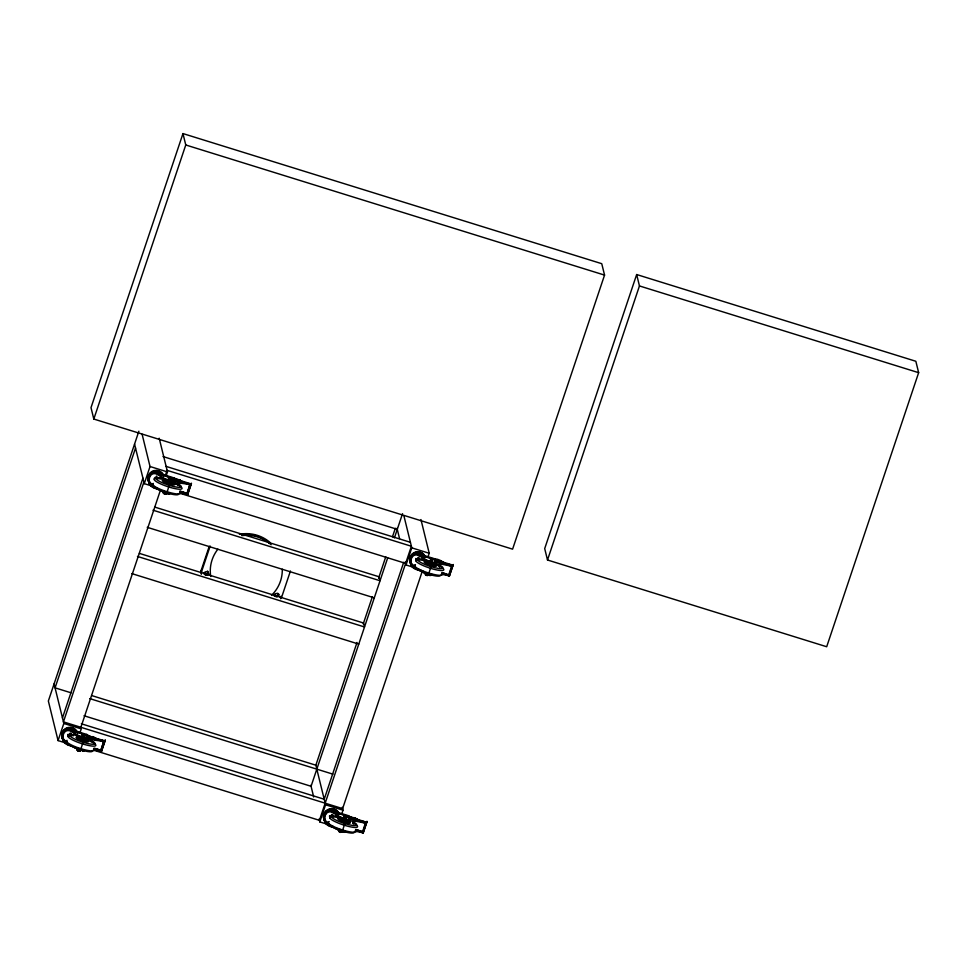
<?xml version="1.0" encoding="UTF-8"?>
<svg xmlns="http://www.w3.org/2000/svg" width="967" height="967" viewBox="0 0 967 967"><rect width="100%" height="100%" fill="white"/><g stroke="black" fill="none" stroke-linecap="round" stroke-linejoin="round"><path stroke-width="1.45" d="M83.065 742.366L80.587 749.824M344.808 823.642L341.931 832.297A2.889 1.704 -79.5 0 1 341.532 832.091L339.429 831.233L339.84 830.012M169.334 481.953L168.923 483.802M431.077 563.265L430.666 565.175M363.302 832.623L366.989 821.442M82.715 740.795L83.126 738.921M344.457 822.119L344.868 820.209M86.873 734.497L74.64 730.677L75.426 733.893L82.546 737.664L87.671 739.078L87.646 736.334L95.902 738.159L75.402 731.536A7.361 7.18 -13.8 0 0 63.399 731.125A7.361 7.18 -13.8 0 0 66.904 742.318L67.497 744.735A17.466 12.257 -82.4 0 0 71.147 745.871M101.632 750.827L105.246 740.118M104.787 741.338L105.173 740.081M187.429 495.031L191.454 483.186L191.261 483.947L172.851 478.23L173.468 478.351M157.162 488.13A15.605 10.951 -82.4 0 1 153.946 487.09C145.546 484.165 149.099 469.382 158.08 474.773A15.605 10.951 -82.4 0 1 161.211 477.517C161.827 477.178 176.526 487.658 173.117 480.285L173.431 479.451L174.785 479.523L190.995 484.479L191.103 483.887M348.156 816.958L348.555 815.701L336.383 812.002L337.169 815.205L343.636 818.735L349.462 820.379M362.963 833.288L363.121 832.611M366.771 822.301L366.916 821.406M434.437 560.05L434.546 559.301M434.836 558.817L422.591 555.058L423.377 558.273L429.844 561.803L435.682 563.435M452.737 565.719L453.197 564.498L452.894 565.054M187.731 494.318L187.828 493.774M453.076 565.066L449.45 575.788L442.378 573.697M329.058 823.437L329.106 824.464A8.099 7.893 -13.8 0 1 325.746 811.567A8.099 7.893 -13.8 0 1 339.151 813.936M415.314 566.263L415.218 567.133A8.099 7.893 -13.8 0 1 411.869 554.236A8.099 7.893 -13.8 0 1 425.262 556.605M80.007 751.033L78.363 750.839L79.475 750.779M166.384 494.004L166.384 493.98A2.889 1.704 -79.5 0 1 165.998 493.835A2.889 1.704 -79.5 0 1 165.804 493.666L164.874 493.327A2.889 2.816 -13.8 0 1 164.064 492.989L164.305 491.756L169.696 493.448M341.218 832.103C340.553 831.91 340.432 833.191 340.324 831.668A2.889 2.816 -13.8 0 0 340.952 831.668L341.218 831.789A2.889 1.704 -79.5 0 0 341.532 832.091C339.514 831.753 340.021 833.034 341.762 831.137M427.97 575.353C424.682 573.673 428.901 577.359 428.393 573.927M94.887 748.555L101.68 750.67L101.317 751.951L105.052 740.891L86.498 735.645L86.812 734.376M449.522 575.643L442.838 572.935M87.743 738.993L87.477 739.755L87.139 736.54M173.347 479.608L173.722 482.738M348.882 817.864L349.256 820.995L349.014 817.683L357.645 819.472L355.505 818.191L353.91 818.336L355.868 818.928M452.737 565.792L435.875 560.739L435.09 560.872L435.464 564.063L435.162 561.404L453.04 565.175L434.098 559.349L442.076 561.996L441.085 561.392M101.354 751.395L94.428 749.316M86.607 734.872L87.284 735.174M434.461 560.002C435.114 557.306 441.846 560.92 443.805 562.601C435.863 562.008 448.966 565.417 440.952 561.597M439.078 565.465C443.273 561.041 433.591 561.924 434.763 558.757M182.968 133.579L91.007 407.651L93.811 419.049L512.595 549.159L604.556 275.099L601.752 263.689L182.968 133.579L185.761 144.977L93.811 419.049M138.873 431.222L48.35 701.002L58.068 740.589L67.472 743.514M135.537 448.023L55.071 687.839L71.171 692.843M62.456 717.925L142.923 478.109M143.89 482.074L63.435 721.878L342.62 808.617L422.132 571.666M58.068 740.589L63.822 723.461L54.092 683.874M153.68 486.57L144.288 483.657L150.03 466.517L142.113 434.268M80.877 727.293L160.389 490.342M165.659 474.64L167.086 470.361L411.386 546.258L319.424 820.33L93.811 750.235M79.838 733.167L81.264 728.876L63.822 723.461M166.046 476.223L167.484 471.944L159.192 438.22M83.694 751.045L77.565 749.28L74.955 747.032A4.666 0.882 18.5 0 0 79.185 749.377L79.898 748.966M87.477 739.755L81.663 738.099L81.204 737.096M170.156 493.363C169.213 496.301 161.09 490.571 164.608 492.276M167.182 480.841L167.412 480.152L161.634 476.949A17.466 12.257 -82.4 0 0 158.298 474.108C148.41 468.076 144.421 484.527 153.705 487.791A17.466 12.257 -82.4 0 0 157.609 488.951L163.399 492.143M79.221 751.057L77.831 750.477A2.889 1.704 -79.5 0 1 77.094 750.005L77.517 748.748A2.889 1.704 -79.5 0 1 77.916 748.966L78.496 749.377A2.889 2.816 -13.8 0 1 79.85 749.8L79.367 750.984A2.889 2.816 -13.8 0 1 78.013 750.561L77.263 750.041L80.019 750.996M165.006 494.04L164.148 493.508A2.889 1.704 -79.5 0 1 163.302 493.061L163.737 491.816A2.889 1.704 -79.5 0 1 164.487 492.36C162.408 494.173 167.799 494.645 165.804 492.674M77.13 750.029L77.541 748.821M163.338 493.097L163.749 491.877M77.408 748.398L77.94 749.957A2.889 2.816 -13.8 0 0 78.545 750.235A2.889 2.816 -13.8 0 0 79.209 750.356L79.475 750.465A2.889 1.704 -79.5 0 0 80.164 750.912L80.575 749.703M78.702 751.093L77.783 750.549L78.23 749.268A2.889 1.704 -79.5 0 0 77.916 748.966L77.831 748.651M82.824 735.125L84.262 735.416L84.117 736.636L82.715 736.213L82.654 735.101M169.225 478.23L170.579 478.689L169.177 478.23L170.567 478.665L170.325 479.705L168.923 479.269L169.128 478.206M78.496 749.377L78.363 750.755M164.704 492.445L164.221 493.69A2.889 2.816 -13.8 0 0 165.575 494.04L165.683 493.847M78.859 749.763L79.089 749.087L83.924 750.356M81.699 741.036L82.884 737.773M82.715 736.213L83.633 735.295L84.637 735.742M165.067 492.832L165.297 492.143M168.862 481.53L169.092 480.841L173.939 482.122M78.617 750.924L78.303 750.61M78.315 749.304L79.367 748.7M81.796 741.435L84.359 735.597M168.004 484.491L169.938 478.725M165.683 493.533L166.227 491.719M165.575 494.113L166.07 492.856M80.019 749.824L79.524 751.069M166.397 494.04L166.795 492.783M82.4 750.863L82.63 750.187M86.196 739.562L86.426 738.873M168.609 493.932L168.838 493.243M172.404 482.63L172.634 481.941M67.17 741.798A6.624 6.455 -13.8 0 1 63.725 732.116A6.624 6.455 -13.8 0 1 74.217 731.306L87.84 735.754L88.07 735.077M174.048 478.822L174.278 478.133C185.253 481.699 184.975 484.104 172.259 477.976L161.61 474.592A7.361 7.18 -13.8 0 0 149.607 474.193A7.361 7.18 -13.8 0 0 153.112 485.386L153.705 487.791M83.718 750.984L83.948 750.295M86.921 737.144L89.544 737.458L89.774 736.769M173.117 480.285L175.752 480.526L175.982 479.837M91.116 741.085L91.829 738.268L87.26 735.295M177.324 484.153C182.207 480.672 168.983 476.924 174.278 478.133M91.212 741.725L92.107 739.09L94.851 739.296A1.596 1.076 -61.3 0 1 95.407 739.211L104.98 740.94M95.189 738.329L92.711 737.301L92.953 736.588M177.432 484.793L178.315 482.146L181.071 482.364A1.596 1.076 -61.3 0 1 181.615 482.279L191.019 484.431M179.076 480.418L179.161 479.656M94.113 737.616L92.264 736.818L93.872 737.325M177.747 484.697L178.702 481.844M180.321 480.321L178.399 479.886L179.971 480.333M177.686 485.482L179.354 482.267M179.693 480.007L180.116 480.514L179.137 480.406M93.267 737.857L93.267 738.619L95.395 738.462M177.928 485.434L178.895 482.581L173.637 479.68L189.895 484.733L187.054 493.46L189.895 484.733M92.566 739.598L94.403 739.731M178.774 482.666L180.587 482.859M93.34 750.017L97.836 750.597L98.187 749.57L94.113 749.05M94.27 740.13L101.051 741L101.402 739.973M179.56 493.085L184.044 493.653L184.395 492.626L180.321 492.106M180.478 483.198L187.272 484.068L187.61 483.041M103.687 741.665L100.846 750.392L103.687 741.665L95.552 739.151M97.836 750.597L100.846 751.528L104.412 740.915M184.044 493.653L187.066 494.596L190.62 483.971M187.538 494.983L191.079 484.419M200.991 572.863A5.524 5.379 -13.8 0 1 201.196 570.325L209.247 546.343M201.341 574.289A5.524 5.379 -13.8 0 1 201.547 571.751L210.177 546.053M280.575 598.73A5.524 5.379 -13.8 0 0 281.82 596.687L290.438 570.989M327.873 824.416L319.811 821.914L325.565 804.786L315.846 765.199L357.028 642.439M363.254 623.884L372.355 596.76M378.58 578.206L385.773 556.787M392.469 536.806L395.346 528.248M387.694 557.899L311.072 786.28L84.02 715.749M394.403 537.906L402.55 513.646M403.71 562.286L324.199 799.238L81.349 723.787M414.081 567.472L406.031 564.97L411.773 547.842L403.855 515.592M341.581 814.48L343.019 810.201L342.294 807.264M427.789 557.548L429.227 553.269L420.947 519.545M339.622 832.079L340.251 831.656A2.889 2.816 -13.8 0 1 339.683 831.269L340.094 830.061L345.654 831.693L344.832 832.357L338.933 830.399L339.84 830.037M349.232 821.056L343.406 819.424L342.947 818.408M431.898 574.676C430.968 576.852 425.359 574.41 425.371 572.778M435.452 564.124L429.614 562.48L429.167 561.476M339.272 830.073L338.873 831.354A2.889 1.704 -79.5 0 0 339.574 831.801L340.191 832.333M426.326 573.08L425.891 574.338M339.405 830.169A2.889 1.704 -79.5 0 1 340.021 830.617L339.574 831.801L338.982 831.451M346.15 817.103C342.669 816.462 347.032 816.003 345.86 817.961L344.457 817.526L344.893 816.378L345.92 816.861M427.088 575.546L425.734 574.93L426.459 573.636A2.889 2.816 -13.8 0 1 427.801 574.18C426.217 577.106 429.022 573.963 427.233 573.914M430.678 560.594C430.11 558.684 433.506 559.808 432.068 561.017L430.629 560.401M339.985 830.58L340.904 830.81A2.889 2.816 -13.8 0 0 340.239 830.701L339.84 831.91A2.889 2.816 -13.8 0 0 341.109 832.309L341.52 831.088M343.442 822.349L344.796 818.312M345.497 816.704L344.457 817.526M429.662 565.417L431.004 561.38L431.947 561.815M431.306 560.534L431.282 559.627M340.602 831.088L340.831 830.399M343.539 822.748L345.449 817.308L346.839 817.478L346.005 816.74M345.183 817.84L345.473 816.982M426.81 574.144L427.039 573.467L425.758 572.972M429.759 565.816L431.306 561.839M431.391 560.896L431.681 560.038C428.574 558.334 432.926 561.283 432.297 559.833M430.605 561.718L432.769 560.086M427.571 573.516L427.426 574.845L427.837 573.636M341.218 831.789L341.629 830.568M345.727 816.632L345.86 817.961M432.334 560.002L432.068 561.017M341.919 832.261L342.378 831.1M428.441 574.011L428.127 575.292A2.889 1.704 -79.5 0 1 427.378 574.821M344.143 832.188L344.373 831.499M347.939 820.886L348.168 820.197M430.351 575.244L431.753 574.785M434.147 563.942L434.376 563.253M434.86 561.609L435.09 560.92M347.83 816.245L355.312 818.118M435.791 560.147L436.02 559.458M348.688 818.42L351.287 818.783L351.517 818.094M437.495 561.839L437.725 561.15M352.858 822.409C357.85 818.952 344.421 815.483 349.812 816.39M352.967 823.05L353.849 820.403L356.605 820.62A1.596 1.076 -61.3 0 1 357.149 820.536L366.747 822.337M349.583 817.079L354.466 818.602L354.696 817.913M439.175 566.106L440.058 563.471L442.813 563.676A1.596 1.076 -61.3 0 1 443.37 563.592M440.747 561.718L440.904 560.969M353.281 822.953L354.236 820.101M355.01 819.182L354.78 819.859L357.415 820.161L354.091 818.251L354.925 818.155M440.928 561.343L440.13 561.041M353.221 823.739L354.321 820.415M439.441 566.807L440.517 563.979M441.121 561.839L441.919 561.839M353.463 823.691L354.418 820.838L349.172 817.937L365.466 823.147L354.309 820.923M439.671 566.759L440.638 563.906L435.38 561.005L451.674 566.215L440.42 563.954M355.094 831.342L359.579 831.91L359.929 830.883L355.856 830.363M362.806 822.325L363.145 821.297M441.303 574.398L445.799 574.978L446.138 573.951L442.064 573.431M449.014 565.381L449.353 564.353M365.429 822.99L362.589 831.717L355.783 829.444M451.637 566.058L448.797 574.773L441.992 572.512M359.579 831.91L362.601 832.853L366.155 822.228M445.799 574.978L448.809 575.909L452.375 565.296M363.06 833.264L366.819 822.288L335.96 812.631A6.624 6.455 -13.8 0 0 325.613 813.247A6.624 6.455 -13.8 0 0 328.466 822.953M453.003 565.272L449.268 576.332M636.661 274.531L544.699 548.603L547.503 560.002L826.688 646.742L918.65 372.682L915.846 361.271L636.661 274.531L639.453 285.942L547.503 560.002M157.718 472.319L158.624 471.134M71.51 729.251L72.247 727.631M419.46 553.632L420.21 552.012M363.229 832.829L356.17 830.629M449.389 576.018L448.809 575.909M166.167 491.852L166.203 491.756A5.983 1.124 18.5 0 0 166.614 491.889M104.823 741.314L93.908 738.039M329.203 824.295L329.239 824.198A7.724 7.531 -13.8 0 1 326.072 811.845A7.724 7.531 -13.8 0 1 338.873 814.262M168.536 480.381L169.394 480.587M165.986 492.312L165.877 492.505A4.666 0.882 18.5 0 0 169.66 493.218M348.241 816.97L349.002 816.607M166.82 492.868L169.273 485.361M430.218 561.38L430.931 561.416M428.562 574.18L431.016 566.674M171.292 479.245L168.838 478.036M82.147 735.138L82.425 735.077M429.59 561.053L430.75 561.307M346.307 819.037L344.76 818.674M84.903 735.899L82.521 734.98M344.639 816.329L343.974 816.414L344.808 816.353M168.403 478.169L168.621 478.194M178.363 479.837L179.318 479.874M442.112 561.827L441 561.368M92.578 737.241L92.203 736.661L93.11 736.818M94.101 737.483L93.557 736.975M354.744 818.529L355.916 818.759M168.717 480.647L169.757 481.022M163.882 493.521L164.789 493.412M430.049 561.912L431.717 562.492L430.811 562.431M82.34 736.927L82.485 737.144M83.658 737.084L84.564 737.724L82.546 737.301M78.448 750.319L77.771 750.392L78.4 750.996M343.793 819.001L345.473 819.533M430.388 559.542L431.657 560.364M440.118 561.186L440.916 561.15M426.58 575.172L425.71 574.918L426.35 574.869M77.807 750.356L78.605 750.73M344.276 816.293L345.449 817.308M343.793 818.844L344.772 819.061M425.843 575.002L427.221 575.438M83.609 738.22L82.413 737.894M346.585 817.296L344.24 816.402M355.796 818.747L354.792 818.312M172.247 477.819L173.492 478.23M415.472 566.867A7.361 7.18 -13.8 0 1 411.168 555.759A7.361 7.18 -13.8 0 1 423.353 555.916L435.247 559.555M347.782 816.075L349.027 816.486M168.584 479.91L169.165 480.406M427.245 575.268L426.254 574.99M168.705 478.145L171.316 479.185M167.412 480.152L169.092 480.841M165.212 494.222L164.861 494.149M426.133 573.093L426.713 573.624A13.248 2.502 18.5 0 0 440.348 575.522M173.262 482.823L173.335 482.835A14.723 2.78 18.5 0 1 179.536 489.217A14.723 2.78 18.5 0 1 157.645 482.412A14.723 2.78 18.5 0 1 161.477 479.136M169.854 480.587L169.563 480.526M82.4 737.567L82.703 737.64M431.548 561.9L430.714 561.706M344.361 818.275L345.098 818.783M425.77 574.434L426.048 574.978A2.889 2.816 -13.8 0 0 426.652 575.256A2.889 2.816 -13.8 0 0 427.317 575.365M168.947 478.169L169.721 478.218M426.737 573.298L430.69 574.591M93.726 737.422L92.699 737.108M79.354 750.9L78.641 750.573M79.802 749.667L78.448 749.099M168.705 479.777L167.883 479.705L168.476 480.236M169.684 480.551L170.784 480.768L169.709 480.224M165.127 494.064L164.463 493.774M431.367 561.863L432.551 562.045L431.367 561.573M82.703 736.757L81.651 736.661L82.352 737.217M344.76 816.486L345.388 816.668M344.349 818.058L343.418 817.961L343.962 818.275M431.282 559.482L431.681 560.038M83.609 735.174L83.005 735.355L83.73 735.657M164.668 493.569L165.49 493.919M79.137 749.377L79.197 749.401A4.666 0.882 18.5 0 0 83.742 749.921M185.761 144.977L604.556 275.099M639.453 285.942L918.65 372.682M163.036 456.569L397.28 529.348M166.119 466.408L410.419 542.306M150.03 466.517L167.484 471.944M411.773 547.842L429.227 553.269M153.39 484.854A6.624 6.455 -13.8 0 1 149.945 475.184A6.624 6.455 -13.8 0 1 160.425 474.374L172.755 478.629L172.948 477.577L160.848 473.745L161.634 476.949M419.146 569.466A15.605 10.951 -82.4 0 1 415.689 568.415L415.133 566.178A6.624 6.455 -13.8 0 1 411.688 556.496A6.624 6.455 -13.8 0 1 422.18 555.687L433.965 559.252M175.752 480.526L181.615 482.267M187.272 484.068L189.931 484.89M180.249 491.188L187.018 493.303M179.741 491.2L187.84 494.089L180.636 492.372M180.031 493.291L405.644 563.386M154.889 507.131L379.064 576.779L380.031 580.732L152.979 510.189M147.238 527.317L374.289 597.86M139.369 553.378L363.544 623.026L364.523 626.979L137.471 556.448M131.717 573.576L358.769 644.107M91.66 695.551L315.846 765.199M89.762 698.609L332.926 774.156M325.565 804.786L343.019 810.201M347.745 816.136L337.145 812.848A7.361 7.18 -13.8 0 0 324.96 812.691A7.361 7.18 -13.8 0 0 329.251 823.799A13.248 2.502 18.5 0 0 340.892 830.677A13.248 2.502 18.5 0 0 354.103 832.067M87.84 735.754L92.723 737.277M351.577 818.094L366.529 822.736M92.844 738.304L87.429 736.624L92.675 739.525M89.544 737.458L95.407 739.211M101.051 741L103.723 741.834M351.287 818.783L357.149 820.524M94.029 748.132L100.81 750.235M356.63 829.867L363.423 831.983M440.468 561.392L441.182 561.67M79.089 749.087L78.097 748.724M169.962 478.447L170.325 479.705M169.177 480.514L168.572 480.273M426.302 575.365L426.955 573.721M83.803 735.246L85.096 736.165L82.159 735.222M170.107 478.339L170.917 478.701M340.046 830.327L340.686 830.629A4.666 0.882 18.5 0 0 345.473 831.161M340.094 832.297L339.61 831.717L340.916 831.898M164.922 492.408L164.148 491.719M355.3 818.3L355.941 818.674M83.343 736.153L84.117 736.636M426.193 573.649L426.278 573.685A2.889 1.704 -79.5 0 0 425.492 573.201L425.081 574.41A2.889 1.704 -79.5 0 0 425.407 574.712A2.889 1.704 -79.5 0 0 425.782 574.857M340.046 830.496L339.514 830.169M345.69 818.529L346.331 818.976M342.717 819.097L336.746 815.785A15.605 10.951 -82.4 0 0 333.603 813.054C324.646 807.614 321.08 822.421 329.469 825.371M80.974 737.773L74.991 734.461A15.605 10.951 -82.4 0 0 71.86 731.729C62.903 726.302 59.338 741.097 67.726 744.046A15.605 10.951 -82.4 0 0 70.216 744.965M423.389 558.261A17.466 12.257 -82.4 0 0 420.053 555.433C410.153 549.401 406.164 565.84 415.459 569.116A17.466 12.257 -82.4 0 0 419.352 570.276L425.142 573.467M75.426 733.88A17.466 12.257 -82.4 0 0 72.09 731.04C62.19 725.02 58.213 741.459 67.497 744.735M419.811 556.11A15.605 10.951 -82.4 0 1 422.954 558.829L428.937 562.165M420.536 570.107L422.845 571.388M338.933 830.399L333.144 827.196A17.466 12.257 -82.4 0 1 329.251 826.036C319.956 822.784 323.933 806.357 333.845 812.353L333.252 809.935M71.401 745.883L77.179 749.087M430.315 561.452L429.578 561.126M415.689 568.427C407.3 565.477 410.842 550.707 419.823 556.098L419.267 553.837M422.18 555.687L422.954 558.841M419.46 553.003L420.053 555.409M418.215 557.355L418.493 558.467M414.867 566.698L415.459 569.116M397.026 528.32L399.54 538.583M405.306 562.045L406.031 564.97M335.96 812.631L336.746 815.785M334.159 809.391L333.252 810.576A5.887 5.742 -13.8 0 1 336.286 812.776M333.059 810.781L333.615 813.029M332.007 814.287L332.285 815.399M328.647 823.642L329.239 826.048M310.818 785.264L313.695 796.989M319.098 818.976L319.811 821.914M201.196 570.325L201.547 571.751M160.425 474.374L161.211 477.529M157.718 471.678L158.31 474.096M157.524 472.525L158.08 474.773M156.473 476.03L156.751 477.142M134.558 444.071L144.288 483.657M74.217 731.306L74.991 734.461M71.51 728.622L72.102 731.028M71.316 729.456L71.872 731.717M70.265 732.974L70.531 734.086M153.112 485.736A7.724 7.531 -13.8 0 1 150.767 473.371A7.724 7.531 -13.8 0 1 163.338 476.006M154.273 479.088A1.898 1.849 -13.8 0 1 157.911 478.206M153.016 486.014A8.099 7.893 -13.8 0 1 150.429 473.105A8.099 7.893 -13.8 0 1 163.616 475.679M153.475 485.809A8.099 7.893 -13.8 0 1 150.115 472.911A8.099 7.893 -13.8 0 1 163.52 475.28M157.307 472.21A5.887 5.742 -13.8 0 1 160.981 474.87M173.516 483.246A6.684 1.257 18.5 0 1 172.718 484.818A6.684 1.257 18.5 0 1 163.931 481.88A6.684 1.257 18.5 0 1 164.076 480.091M170.845 481.602A5.983 1.124 18.5 0 1 173.202 484.201A5.983 1.124 18.5 0 1 164.124 481.24A5.983 1.124 18.5 0 1 166.783 480.285M163.761 490.885A5.983 1.124 18.5 0 1 163.387 490.728M165.877 492.59A4.666 0.882 18.5 0 1 161.694 490.789M173.274 481.554A13.248 2.502 18.5 0 1 178.303 487.283A13.248 2.502 18.5 0 1 158.044 480.526A13.248 2.502 18.5 0 1 165.152 478.846M180.297 492.614A14.723 2.78 18.5 0 1 165.236 491.151A14.723 2.78 18.5 0 1 153.354 483.415M178.448 493.581A13.248 2.502 18.5 0 1 167.194 493.001A13.248 2.502 18.5 0 1 153.463 486.014M415.447 567.266A7.724 7.531 -13.8 0 1 412.293 554.913A7.724 7.531 -13.8 0 1 425.081 557.318M416.257 561.162A1.898 1.849 -13.8 0 1 417.019 558.6A1.898 1.849 -13.8 0 1 419.605 559.397M416.233 560.389A1.898 1.849 -13.8 0 1 415.846 558.491M418.469 557.451A1.898 1.849 -13.8 0 1 419.195 558.068M415.314 567.52A8.099 7.893 -13.8 0 1 412.172 554.417A8.099 7.893 -13.8 0 1 425.553 557.548M419.049 553.523A5.887 5.742 -13.8 0 1 422.724 556.194M435.537 564.728A6.684 1.257 18.5 0 1 434.11 566.082A6.684 1.257 18.5 0 1 425.371 563.036A6.684 1.257 18.5 0 1 426.157 561.452M432.587 562.927A5.983 1.124 18.5 0 1 435.114 565.526A5.983 1.124 18.5 0 1 426.217 562.758A5.983 1.124 18.5 0 1 427.777 561.428M427.946 573.08A5.983 1.124 18.5 0 1 427.535 572.947M431.391 573.866A4.666 0.882 18.5 0 1 427.426 573.854A4.666 0.882 18.5 0 1 423.038 571.243M436.903 564.921A14.723 2.78 18.5 0 1 440.444 570.494A14.723 2.78 18.5 0 1 418.953 563.483A14.723 2.78 18.5 0 1 423.22 560.461M435.017 562.879A13.248 2.502 18.5 0 1 440.239 568.608A13.248 2.502 18.5 0 1 420.137 562.057A13.248 2.502 18.5 0 1 426.024 559.941M441.556 573.358A14.723 2.78 18.5 0 1 427.487 572.633A14.723 2.78 18.5 0 1 415.472 564.655M426.652 573.588A13.248 2.502 18.5 0 1 415.302 566.976M333.18 826.422A15.605 10.951 -82.4 0 1 329.481 825.347M333.833 812.365A17.466 12.257 -82.4 0 1 337.181 815.193M330.206 818.324A1.898 1.849 -13.8 0 1 330.811 815.532A1.898 1.849 -13.8 0 1 333.494 816.595M330.327 817.586A1.898 1.849 -13.8 0 1 329.566 815.689M332.708 814.697A1.898 1.849 -13.8 0 1 333.119 815.229M328.998 824.065A8.099 7.893 -13.8 0 1 325.649 811.168A8.099 7.893 -13.8 0 1 339.054 813.537M326.06 813.731A5.887 5.742 -13.8 0 1 326.254 813.356M348.749 821.334A6.684 1.257 18.5 0 1 348.132 823.062A6.684 1.257 18.5 0 1 338.97 819.859A6.684 1.257 18.5 0 1 340.698 818.517M346.754 820.016A5.983 1.124 18.5 0 1 348.567 822.446A5.983 1.124 18.5 0 1 339.574 819.448A5.983 1.124 18.5 0 1 342.318 818.541M342.971 830.375A5.983 1.124 18.5 0 1 342.149 830.145M340.094 829.456A5.983 1.124 18.5 0 1 339.296 829.142M340.735 830.629A4.666 0.882 18.5 0 1 336.734 828.211M353.148 823.026A14.723 2.78 18.5 0 1 352.532 827.22A14.723 2.78 18.5 0 1 331.766 819.811A14.723 2.78 18.5 0 1 337.93 817.598M348.797 819.811A13.248 2.502 18.5 0 1 354.019 825.552A13.248 2.502 18.5 0 1 333.917 819.001A13.248 2.502 18.5 0 1 339.816 816.885M355.348 830.302A14.723 2.78 18.5 0 1 341.278 829.577A14.723 2.78 18.5 0 1 329.263 821.599M67.485 742.886A7.724 7.531 -13.8 0 1 64.33 730.532A7.724 7.531 -13.8 0 1 77.118 732.938M68.186 736.54A1.898 1.849 -13.8 0 1 69.382 734.086A1.898 1.849 -13.8 0 1 71.788 735.404M71.062 733.469A1.898 1.849 -13.8 0 1 71.449 735.355M68.826 736.395A1.898 1.849 -13.8 0 1 67.823 734.376M67.352 743.139A8.099 7.893 -13.8 0 1 64.003 730.242A8.099 7.893 -13.8 0 1 77.408 732.623M67.255 742.753A8.099 7.893 -13.8 0 1 64.112 729.638A8.099 7.893 -13.8 0 1 77.505 732.768M71.099 729.142A5.887 5.742 -13.8 0 1 74.761 731.814M87.586 740.347A6.684 1.257 18.5 0 1 85.894 741.653A6.684 1.257 18.5 0 1 77.046 738.425A6.684 1.257 18.5 0 1 78.956 737.205M85.737 739.018A5.983 1.124 18.5 0 1 86.341 741.073A5.983 1.124 18.5 0 1 77.541 737.93A5.983 1.124 18.5 0 1 80.974 737.313M81.615 749.147A5.983 1.124 18.5 0 1 80.817 748.942M78.75 748.289A5.983 1.124 18.5 0 1 77.94 747.987M89.81 740.927A14.723 2.78 18.5 0 1 92.494 746.101A14.723 2.78 18.5 0 1 71.667 739.477A14.723 2.78 18.5 0 1 73.552 735.754M87.9 738.836A13.248 2.502 18.5 0 1 91.889 744.203A13.248 2.502 18.5 0 1 72.005 737.567A13.248 2.502 18.5 0 1 78.073 735.561M93.594 748.978A14.723 2.78 18.5 0 1 80.043 748.422A14.723 2.78 18.5 0 1 67.134 740.347M92.409 750.96A13.248 2.502 18.5 0 1 80.068 749.655A13.248 2.502 18.5 0 1 67.255 742.946M281.034 596.228A5.524 5.379 -13.8 0 1 280.225 597.304M208.836 573.914A2.756 2.696 -13.8 0 1 207.264 575.027M205.463 574.918A2.756 2.696 -13.8 0 1 203.832 572.887A2.756 2.696 -13.8 0 0 208.364 573.854M207.349 571.001A1.656 1.62 -13.8 0 1 208.05 573.105A1.656 1.62 -13.8 0 1 205.935 573.939A1.656 1.62 -13.8 0 1 204.98 571.944M278.967 594.923A2.756 2.696 -13.8 0 1 277.058 596.712M274.592 596.204A2.756 2.696 -13.8 0 1 273.601 594.306M278.919 594.221A2.756 2.696 -13.8 0 1 276.949 596.228M275.136 596.119A2.756 2.696 -13.8 0 1 273.516 594.101M277.747 593.218A1.656 1.62 -13.8 0 1 276.864 595.648A1.656 1.62 -13.8 0 1 274.701 594.221M282.279 569.188A36.057 35.163 -13.8 0 1 271.485 595.37M210.733 576.501A36.057 35.163 -13.8 0 1 217.889 549.183M241.774 535.633A36.057 35.163 -13.8 0 1 271.147 544.759M239.369 534.292A36.057 35.163 -13.8 0 1 270.325 542.729M241.98 534.727A34.957 34.087 -13.8 0 1 269.527 543.285M166.614 480.901A4.666 0.882 18.5 0 0 173.504 482.424A4.666 0.882 18.5 0 0 167.146 479.475A4.666 0.882 18.5 0 0 166.614 480.901M428.357 562.226A4.666 0.882 18.5 0 0 435.247 563.749A4.666 0.882 18.5 0 0 428.889 560.8A4.666 0.882 18.5 0 0 428.357 562.226M342.137 819.158A4.666 0.882 18.5 0 0 349.039 820.681A4.666 0.882 18.5 0 0 342.681 817.731A4.666 0.882 18.5 0 0 342.137 819.158M80.394 737.845A4.666 0.882 18.5 0 0 87.296 739.368A4.666 0.882 18.5 0 0 80.938 736.419A4.666 0.882 18.5 0 0 80.394 737.845M206.201 574.894A1.656 1.62 -13.8 0 0 208.413 573.105A1.656 1.62 -13.8 0 0 205.741 572.138A1.656 1.62 -13.8 0 0 206.201 574.894M275.994 596.579A1.656 1.62 -13.8 0 0 278.218 594.79A1.656 1.62 -13.8 0 0 275.547 593.823A1.656 1.62 -13.8 0 0 275.994 596.579"/></g></svg>
